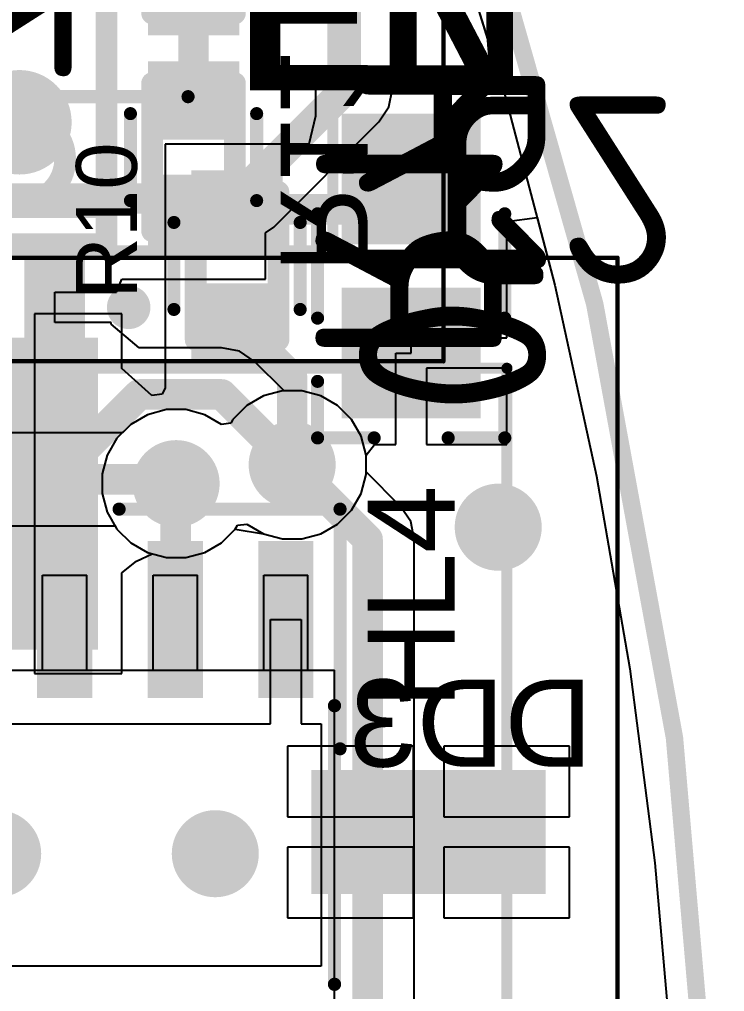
# Model space of a CAD drawing. Header units: inches. Extents: x 0 to 106, y 0 to 106.
# Drawn here: x 98 to 106.1, y 57.17 to 68.33 of the extents above; entities that cross this region are included whole.
import ezdxf

# ---------------------------------------------------------------- set-up
doc = ezdxf.new("R2010")
doc.units = ezdxf.units.IN
for name, color, linetype in [('Assembly Notes', 56, 'Continuous'), ('Board Shape', 56, 'Continuous'), ('Bottom Layer', 5, 'Continuous'), ('Bottom Overlay', 54, 'Continuous'), ('Bottom Paste', 16, 'Continuous'), ('Bottom Solder', 6, 'Continuous'), ('Layer 1', 16, 'Continuous'), ('Layer 2', 76, 'Continuous'), ('Mechanical 13', 56, 'Continuous'), ('Mechanical 15', 56, 'Continuous'), ('Top Layer', 1, 'Continuous'), ('Top Overlay', 2, 'Continuous'), ('Top Paste', 8, 'Continuous'), ('Top Solder', 216, 'Continuous'), ('Via Holes', 16, 'Continuous')]:
    doc.layers.add(name, color=color, linetype=linetype)
doc.styles.add('Arial', font='', dxfattribs={"height": 0.2})
doc.styles.add('Century Gothic_Bold', font='', dxfattribs={"height": 0.2})
doc.styles.add('GOST type B', font='', dxfattribs={"height": 0.2})
doc.styles.get('Arial').set_extended_font_data('Arial')
doc.styles.get('Century Gothic_Bold').set_extended_font_data('Century Gothic', bold=True)
doc.styles.get('GOST type B').set_extended_font_data('GOST type B')

# ---------------------------------------------------------------- blocks, each defined once
blk = doc.blocks.new('0603R_B_323')
at = {"layer": 'Bottom Layer'}
for points in [[(-0.25, 0.475), (-0.25, -0.475), (-1.05, -0.475), (-1.05, 0.475)], [(1.05, 0.475), (1.05, -0.475), (0.25, -0.475), (0.25, 0.475)]]:
    blk.add_hatch(color=5, dxfattribs=at).paths.add_polyline_path(points)
at = {"layer": 'Bottom Paste'}
for points in [[(-0.25, 0.475), (-0.25, -0.475), (-1.05, -0.475), (-1.05, 0.475)], [(1.05, 0.475), (1.05, -0.475), (0.25, -0.475), (0.25, 0.475)]]:
    blk.add_hatch(color=16, dxfattribs=at).paths.add_polyline_path(points)
at = {"layer": 'Bottom Solder'}
for points in [[(-0.2, 0.525), (-0.2, -0.525), (-1.1, -0.525), (-1.1, 0.525)], [(1.1, 0.525), (1.1, -0.525), (0.2, -0.525), (0.2, 0.525)]]:
    blk.add_hatch(color=6, dxfattribs=at).paths.add_polyline_path(points)
at = {"layer": 'Assembly Notes'}
for points in [[(0.85, 0.475, 0.25, 0.25, 0), (-0.85, 0.475, 0.25, 0.25, 0)], [(-0.85, -0.475, 0.25, 0.25, 0), (-0.85, 0.475, 0.25, 0.25, 0)], [(0.85, -0.475, 0.25, 0.25, 0), (0.85, 0.475, 0.25, 0.25, 0)], [(0.85, -0.475, 0.25, 0.25, 0), (-0.85, -0.475, 0.25, 0.25, 0)]]:
    blk.add_lwpolyline(points, format="xyseb", dxfattribs=at)
for points in [[(-0.913, 0.475, 0.125, 0.125, 1), (-0.788, 0.475, 0.125, 0.125, 1)], [(-0.913, 0.475, 0.125, 0.125, 1), (-0.788, 0.475, 0.125, 0.125, 1)], [(0.787, 0.475, 0.125, 0.125, 1), (0.912, 0.475, 0.125, 0.125, 1)], [(0.787, 0.475, 0.125, 0.125, 1), (0.912, 0.475, 0.125, 0.125, 1)], [(-0.913, -0.475, 0.125, 0.125, 1), (-0.788, -0.475, 0.125, 0.125, 1)], [(-0.913, -0.475, 0.125, 0.125, 1), (-0.788, -0.475, 0.125, 0.125, 1)], [(0.787, -0.475, 0.125, 0.125, 1), (0.912, -0.475, 0.125, 0.125, 1)], [(0.787, -0.475, 0.125, 0.125, 1), (0.912, -0.475, 0.125, 0.125, 1)]]:
    blk.add_lwpolyline(points, format="xyseb", close=True, dxfattribs=at)
at = {"layer": 'Bottom Overlay'}
for points in [[(0.5, 0.725, 0.15, 0.15, 0), (-0.5, 0.725, 0.15, 0.15, 0)], [(0.5, -0.725, 0.15, 0.15, 0), (-0.5, -0.725, 0.15, 0.15, 0)]]:
    blk.add_lwpolyline(points, format="xyseb", dxfattribs=at)
for points in [[(-0.537, 0.725, 0.075, 0.075, 1), (-0.462, 0.725, 0.075, 0.075, 1)], [(0.462, 0.725, 0.075, 0.075, 1), (0.537, 0.725, 0.075, 0.075, 1)], [(-0.537, -0.725, 0.075, 0.075, 1), (-0.462, -0.725, 0.075, 0.075, 1)], [(0.462, -0.725, 0.075, 0.075, 1), (0.537, -0.725, 0.075, 0.075, 1)]]:
    blk.add_lwpolyline(points, format="xyseb", close=True, dxfattribs=at)
at = {"layer": 'Assembly Notes', "style": 'GOST type B', "text_generation_flag": 2}
blk.add_text('R12', height=2.15, rotation=-180, dxfattribs=at).set_placement((-2.4, -1.4))
blk = doc.blocks.new('0603R_B_324')
at = {"layer": 'Bottom Layer'}
for points in [[(-0.25, 0.475), (-0.25, -0.475), (-1.05, -0.475), (-1.05, 0.475)], [(1.05, 0.475), (1.05, -0.475), (0.25, -0.475), (0.25, 0.475)]]:
    blk.add_hatch(color=5, dxfattribs=at).paths.add_polyline_path(points)
at = {"layer": 'Bottom Paste'}
for points in [[(-0.25, 0.475), (-0.25, -0.475), (-1.05, -0.475), (-1.05, 0.475)], [(1.05, 0.475), (1.05, -0.475), (0.25, -0.475), (0.25, 0.475)]]:
    blk.add_hatch(color=16, dxfattribs=at).paths.add_polyline_path(points)
at = {"layer": 'Bottom Solder'}
for points in [[(-0.2, 0.525), (-0.2, -0.525), (-1.1, -0.525), (-1.1, 0.525)], [(1.1, 0.525), (1.1, -0.525), (0.2, -0.525), (0.2, 0.525)]]:
    blk.add_hatch(color=6, dxfattribs=at).paths.add_polyline_path(points)
at = {"layer": 'Assembly Notes'}
for points in [[(-0.85, 0.475, 0.25, 0.25, 0), (-0.85, -0.475, 0.25, 0.25, 0)], [(-0.85, 0.475, 0.25, 0.25, 0), (0.85, 0.475, 0.25, 0.25, 0)], [(0.85, 0.475, 0.25, 0.25, 0), (0.85, -0.475, 0.25, 0.25, 0)], [(-0.85, -0.475, 0.25, 0.25, 0), (0.85, -0.475, 0.25, 0.25, 0)]]:
    blk.add_lwpolyline(points, format="xyseb", dxfattribs=at)
for points in [[(-0.913, 0.475, 0.125, 0.125, 1), (-0.788, 0.475, 0.125, 0.125, 1)], [(-0.913, 0.475, 0.125, 0.125, 1), (-0.788, 0.475, 0.125, 0.125, 1)], [(0.787, 0.475, 0.125, 0.125, 1), (0.912, 0.475, 0.125, 0.125, 1)], [(0.787, 0.475, 0.125, 0.125, 1), (0.912, 0.475, 0.125, 0.125, 1)], [(-0.913, -0.475, 0.125, 0.125, 1), (-0.788, -0.475, 0.125, 0.125, 1)], [(-0.913, -0.475, 0.125, 0.125, 1), (-0.788, -0.475, 0.125, 0.125, 1)], [(0.787, -0.475, 0.125, 0.125, 1), (0.912, -0.475, 0.125, 0.125, 1)], [(0.787, -0.475, 0.125, 0.125, 1), (0.912, -0.475, 0.125, 0.125, 1)]]:
    blk.add_lwpolyline(points, format="xyseb", close=True, dxfattribs=at)
at = {"layer": 'Bottom Overlay'}
for points in [[(-0.5, 0.725, 0.15, 0.15, 0), (0.5, 0.725, 0.15, 0.15, 0)], [(-0.5, -0.725, 0.15, 0.15, 0), (0.5, -0.725, 0.15, 0.15, 0)]]:
    blk.add_lwpolyline(points, format="xyseb", dxfattribs=at)
for points in [[(-0.537, 0.725, 0.075, 0.075, 1), (-0.462, 0.725, 0.075, 0.075, 1)], [(0.462, 0.725, 0.075, 0.075, 1), (0.537, 0.725, 0.075, 0.075, 1)], [(-0.537, -0.725, 0.075, 0.075, 1), (-0.462, -0.725, 0.075, 0.075, 1)], [(0.462, -0.725, 0.075, 0.075, 1), (0.537, -0.725, 0.075, 0.075, 1)]]:
    blk.add_lwpolyline(points, format="xyseb", close=True, dxfattribs=at)
at = {"layer": 'Assembly Notes', "style": 'GOST type B', "text_generation_flag": 2}
blk.add_text('R11', height=2.15, rotation=180, dxfattribs=at).set_placement((-2.4, -1.4))
blk = doc.blocks.new('0603R_325')
at = {"layer": 'Top Layer'}
for points in [[(-1.05, -0.475), (-1.05, 0.475), (-0.25, 0.475), (-0.25, -0.475)], [(0.25, -0.475), (0.25, 0.475), (1.05, 0.475), (1.05, -0.475)]]:
    blk.add_hatch(color=1, dxfattribs=at).paths.add_polyline_path(points)
at = {"layer": 'Top Paste'}
for points in [[(-1.05, -0.475), (-1.05, 0.475), (-0.25, 0.475), (-0.25, -0.475)], [(0.25, -0.475), (0.25, 0.475), (1.05, 0.475), (1.05, -0.475)]]:
    blk.add_hatch(color=8, dxfattribs=at).paths.add_polyline_path(points)
at = {"layer": 'Top Solder'}
for points in [[(-1.1, -0.525), (-1.1, 0.525), (-0.2, 0.525), (-0.2, -0.525)], [(0.2, -0.525), (0.2, 0.525), (1.1, 0.525), (1.1, -0.525)]]:
    blk.add_hatch(color=216, dxfattribs=at).paths.add_polyline_path(points)
at = {"layer": 'Assembly Notes'}
for points in [[(0.85, 0.475, 0.25, 0.25, 0), (-0.85, 0.475, 0.25, 0.25, 0)], [(-0.85, -0.475, 0.25, 0.25, 0), (-0.85, 0.475, 0.25, 0.25, 0)], [(0.85, -0.475, 0.25, 0.25, 0), (0.85, 0.475, 0.25, 0.25, 0)], [(0.85, -0.475, 0.25, 0.25, 0), (-0.85, -0.475, 0.25, 0.25, 0)]]:
    blk.add_lwpolyline(points, format="xyseb", dxfattribs=at)
for points in [[(-0.913, 0.475, 0.125, 0.125, 1), (-0.788, 0.475, 0.125, 0.125, 1)], [(-0.913, 0.475, 0.125, 0.125, 1), (-0.788, 0.475, 0.125, 0.125, 1)], [(0.787, 0.475, 0.125, 0.125, 1), (0.912, 0.475, 0.125, 0.125, 1)], [(0.787, 0.475, 0.125, 0.125, 1), (0.912, 0.475, 0.125, 0.125, 1)], [(-0.913, -0.475, 0.125, 0.125, 1), (-0.788, -0.475, 0.125, 0.125, 1)], [(-0.913, -0.475, 0.125, 0.125, 1), (-0.788, -0.475, 0.125, 0.125, 1)], [(0.787, -0.475, 0.125, 0.125, 1), (0.912, -0.475, 0.125, 0.125, 1)], [(0.787, -0.475, 0.125, 0.125, 1), (0.912, -0.475, 0.125, 0.125, 1)]]:
    blk.add_lwpolyline(points, format="xyseb", close=True, dxfattribs=at)
at = {"layer": 'Top Overlay'}
for points in [[(0.5, 0.725, 0.15, 0.15, 0), (-0.5, 0.725, 0.15, 0.15, 0)], [(0.5, -0.725, 0.15, 0.15, 0), (-0.5, -0.725, 0.15, 0.15, 0)]]:
    blk.add_lwpolyline(points, format="xyseb", dxfattribs=at)
for points in [[(-0.537, 0.725, 0.075, 0.075, 1), (-0.462, 0.725, 0.075, 0.075, 1)], [(0.462, 0.725, 0.075, 0.075, 1), (0.537, 0.725, 0.075, 0.075, 1)], [(-0.537, -0.725, 0.075, 0.075, 1), (-0.462, -0.725, 0.075, 0.075, 1)], [(0.462, -0.725, 0.075, 0.075, 1), (0.537, -0.725, 0.075, 0.075, 1)]]:
    blk.add_lwpolyline(points, format="xyseb", close=True, dxfattribs=at)
at = {"layer": 'Assembly Notes', "style": 'GOST type B'}
blk.add_text('R10', height=2.15, dxfattribs=at).set_placement((-2.4, 1.4))
blk = doc.blocks.new('0805D_333')
at = {"layer": 'Top Layer'}
for points in [[(-1.7, -0.75), (-1.7, 0.75), (-0.3, 0.75), (-0.3, -0.75)], [(0.3, -0.75), (0.3, 0.75), (1.7, 0.75), (1.7, -0.75)]]:
    blk.add_hatch(color=1, dxfattribs=at).paths.add_polyline_path(points)
at = {"layer": 'Top Paste'}
for points in [[(-1.7, -0.75), (-1.7, 0.75), (-0.3, 0.75), (-0.3, -0.75)], [(0.3, -0.75), (0.3, 0.75), (1.7, 0.75), (1.7, -0.75)]]:
    blk.add_hatch(color=8, dxfattribs=at).paths.add_polyline_path(points)
at = {"layer": 'Top Solder'}
for points in [[(-1.75, -0.8), (-1.75, 0.8), (-0.25, 0.8), (-0.25, -0.8)], [(0.25, -0.8), (0.25, 0.8), (1.75, 0.8), (1.75, -0.8)]]:
    blk.add_hatch(color=216, dxfattribs=at).paths.add_polyline_path(points)
at = {"layer": 'Top Overlay'}
for points in [[(0.6, 1.075, 0.15, 0.15, 0), (-0.6, 1.075, 0.15, 0.15, 0)], [(1.975, 1.075, 0.15, 0.15, 0), (1.325, 1.075, 0.15, 0.15, 0)], [(1.975, 0.425, 0.15, 0.15, 0), (1.975, 1.075, 0.15, 0.15, 0)], [(1.975, -1.075, 0.15, 0.15, 0), (1.975, -0.425, 0.15, 0.15, 0)], [(0.6, -1.075, 0.15, 0.15, 0), (-0.6, -1.075, 0.15, 0.15, 0)], [(1.975, -1.075, 0.15, 0.15, 0), (1.325, -1.075, 0.15, 0.15, 0)]]:
    blk.add_lwpolyline(points, format="xyseb", dxfattribs=at)
for points in [[(-0.637, 1.075, 0.075, 0.075, 1), (-0.562, 1.075, 0.075, 0.075, 1)], [(0.562, 1.075, 0.075, 0.075, 1), (0.637, 1.075, 0.075, 0.075, 1)], [(1.288, 1.075, 0.075, 0.075, 1), (1.363, 1.075, 0.075, 0.075, 1)], [(1.937, 1.075, 0.075, 0.075, 1), (2.013, 1.075, 0.075, 0.075, 1)], [(1.937, 1.075, 0.075, 0.075, 1), (2.013, 1.075, 0.075, 0.075, 1)], [(1.937, 0.425, 0.075, 0.075, 1), (2.013, 0.425, 0.075, 0.075, 1)], [(1.937, -0.425, 0.075, 0.075, 1), (2.013, -0.425, 0.075, 0.075, 1)], [(-0.637, -1.075, 0.075, 0.075, 1), (-0.562, -1.075, 0.075, 0.075, 1)], [(0.562, -1.075, 0.075, 0.075, 1), (0.637, -1.075, 0.075, 0.075, 1)], [(1.288, -1.075, 0.075, 0.075, 1), (1.363, -1.075, 0.075, 0.075, 1)], [(1.937, -1.075, 0.075, 0.075, 1), (2.013, -1.075, 0.075, 0.075, 1)], [(1.937, -1.075, 0.075, 0.075, 1), (2.013, -1.075, 0.075, 0.075, 1)]]:
    blk.add_lwpolyline(points, format="xyseb", close=True, dxfattribs=at)
blk = doc.blocks.new('SOIC_14_B_337')
at = {"layer": 'Bottom Layer'}
for points in [[(-3.442, 4.077), (-1.74, 4.077), (-1.74, 3.543), (-3.442, 3.543)], [(-3.442, 2.807), (-1.74, 2.807), (-1.74, 2.273), (-3.442, 2.273)], [(-3.442, 1.537), (-1.74, 1.537), (-1.74, 1.003), (-3.442, 1.003)]]:
    blk.add_hatch(color=5, dxfattribs=at).paths.add_polyline_path(points)
at = {"layer": 'Bottom Paste'}
for points in [[(-3.442, 4.077), (-1.74, 4.077), (-1.74, 3.543), (-3.442, 3.543)], [(-3.442, 2.807), (-1.74, 2.807), (-1.74, 2.273), (-3.442, 2.273)], [(-3.442, 1.537), (-1.74, 1.537), (-1.74, 1.003), (-3.442, 1.003)]]:
    blk.add_hatch(color=16, dxfattribs=at).paths.add_polyline_path(points)
at = {"layer": 'Bottom Solder'}
for points in [[(-3.492, 4.127), (-1.69, 4.127), (-1.69, 3.493), (-3.492, 3.493)], [(-3.492, 2.857), (-1.69, 2.857), (-1.69, 2.223), (-3.492, 2.223)], [(-3.492, 1.587), (-1.69, 1.587), (-1.69, 0.953), (-3.492, 0.953)]]:
    blk.add_hatch(color=6, dxfattribs=at).paths.add_polyline_path(points)
at = {"layer": 'Bottom Overlay'}
blk.add_lwpolyline([(1.6, 4.369, 0.152, 0.152, 0), (-1.6, 4.369, 0.152, 0.152, 0)], format="xyseb", dxfattribs=at)
for points in [[(-1.638, 4.369, 0.0762, 0.0762, 1), (-1.562, 4.369, 0.0762, 0.0762, 1)], [(1.562, 4.369, 0.0762, 0.0762, 1), (1.638, 4.369, 0.0762, 0.0762, 1)]]:
    blk.add_lwpolyline(points, format="xyseb", close=True, dxfattribs=at)
at = {"layer": 'Mechanical 13'}
for points in [[(2.007, 4.369), (-2.007, 4.369)], [(-2.007, -4.369), (-2.007, 4.369)], [(-3.099, 3.556), (-3.099, 4.064)], [(-2.007, 4.064), (-3.099, 4.064)], [(-2.007, 3.556), (-2.007, 4.064)], [(-2.007, 3.556), (-3.099, 3.556)], [(-3.099, 2.286), (-3.099, 2.794)], [(-2.007, 2.794), (-3.099, 2.794)], [(-2.007, 2.286), (-2.007, 2.794)], [(-2.007, 2.286), (-3.099, 2.286)], [(-3.099, 1.016), (-3.099, 1.524)], [(-2.007, 1.524), (-3.099, 1.524)], [(-2.007, 1.016), (-2.007, 1.524)], [(-2.007, 1.016), (-3.099, 1.016)]]:
    blk.add_lwpolyline(points, dxfattribs=at)
for points in [[(-2.007, 4.369, 1), (-2.007, 4.369, 1)], [(-2.007, 4.369, 1), (-2.007, 4.369, 1)], [(-3.099, 4.064, 1), (-3.099, 4.064, 1)], [(-3.099, 4.064, 1), (-3.099, 4.064, 1)], [(-2.007, 4.064, 1), (-2.007, 4.064, 1)], [(-2.007, 4.064, 1), (-2.007, 4.064, 1)], [(-3.099, 3.556, 1), (-3.099, 3.556, 1)], [(-3.099, 3.556, 1), (-3.099, 3.556, 1)], [(-2.007, 3.556, 1), (-2.007, 3.556, 1)], [(-2.007, 3.556, 1), (-2.007, 3.556, 1)], [(-3.099, 2.794, 1), (-3.099, 2.794, 1)], [(-3.099, 2.794, 1), (-3.099, 2.794, 1)], [(-2.007, 2.794, 1), (-2.007, 2.794, 1)], [(-2.007, 2.794, 1), (-2.007, 2.794, 1)], [(-3.099, 2.286, 1), (-3.099, 2.286, 1)], [(-3.099, 2.286, 1), (-3.099, 2.286, 1)], [(-2.007, 2.286, 1), (-2.007, 2.286, 1)], [(-2.007, 2.286, 1), (-2.007, 2.286, 1)], [(-3.099, 1.524, 1), (-3.099, 1.524, 1)], [(-3.099, 1.524, 1), (-3.099, 1.524, 1)], [(-2.007, 1.524, 1), (-2.007, 1.524, 1)], [(-2.007, 1.524, 1), (-2.007, 1.524, 1)], [(-3.099, 1.016, 1), (-3.099, 1.016, 1)], [(-3.099, 1.016, 1), (-3.099, 1.016, 1)], [(-2.007, 1.016, 1), (-2.007, 1.016, 1)], [(-2.007, 1.016, 1), (-2.007, 1.016, 1)]]:
    blk.add_lwpolyline(points, format="xyb", close=True, dxfattribs=at)
blk = doc.blocks.new('SOIC_8_B_338')
at = {"layer": 'Bottom Layer'}
h = blk.add_hatch(color=5, dxfattribs=at)
edge = h.paths.add_edge_path()
edge.add_arc((-3.15, 1.905), 0.3, 90, 270)
edge.add_line((-3.15, 1.605), (-2.3, 1.605))
edge.add_arc((-2.3, 1.905), 0.3, 270, 450)
edge.add_line((-2.3, 2.205), (-3.15, 2.205))
h = blk.add_hatch(color=5, dxfattribs=at)
edge = h.paths.add_edge_path()
edge.add_arc((2.3, 1.905), 0.3, 90, 270)
edge.add_line((2.3, 1.605), (3.15, 1.605))
edge.add_arc((3.15, 1.905), 0.3, 270, 450)
edge.add_line((3.15, 2.205), (2.3, 2.205))
h = blk.add_hatch(color=5, dxfattribs=at)
edge = h.paths.add_edge_path()
edge.add_arc((-3.15, 0.635), 0.3, 90, 270)
edge.add_line((-3.15, 0.335), (-2.3, 0.335))
edge.add_arc((-2.3, 0.635), 0.3, 270, 450)
edge.add_line((-2.3, 0.935), (-3.15, 0.935))
h = blk.add_hatch(color=5, dxfattribs=at)
edge = h.paths.add_edge_path()
edge.add_arc((2.3, 0.635), 0.3, 90, 270)
edge.add_line((2.3, 0.335), (3.15, 0.335))
edge.add_arc((3.15, 0.635), 0.3, 270, 450)
edge.add_line((3.15, 0.935), (2.3, 0.935))
h = blk.add_hatch(color=5, dxfattribs=at)
edge = h.paths.add_edge_path()
edge.add_arc((-3.15, -0.635), 0.3, 90, 270)
edge.add_line((-3.15, -0.935), (-2.3, -0.935))
edge.add_arc((-2.3, -0.635), 0.3, 270, 450)
edge.add_line((-2.3, -0.335), (-3.15, -0.335))
h = blk.add_hatch(color=5, dxfattribs=at)
edge = h.paths.add_edge_path()
edge.add_arc((2.3, -0.635), 0.3, 90, 270)
edge.add_line((2.3, -0.935), (3.15, -0.935))
edge.add_arc((3.15, -0.635), 0.3, 270, 450)
edge.add_line((3.15, -0.335), (2.3, -0.335))
blk.add_hatch(color=5, dxfattribs=at).paths.add_polyline_path([(-2, -1.605), (-2, -2.205), (-3.45, -2.205), (-3.45, -1.605)])
h = blk.add_hatch(color=5, dxfattribs=at)
edge = h.paths.add_edge_path()
edge.add_arc((2.3, -1.905), 0.3, 90, 270)
edge.add_line((2.3, -2.205), (3.15, -2.205))
edge.add_arc((3.15, -1.905), 0.3, 270, 450)
edge.add_line((3.15, -1.605), (2.3, -1.605))
at = {"layer": 'Bottom Paste'}
h = blk.add_hatch(color=16, dxfattribs=at)
edge = h.paths.add_edge_path()
edge.add_arc((-3.15, 1.905), 0.3, 90, 270)
edge.add_line((-3.15, 1.605), (-2.3, 1.605))
edge.add_arc((-2.3, 1.905), 0.3, 270, 450)
edge.add_line((-2.3, 2.205), (-3.15, 2.205))
h = blk.add_hatch(color=16, dxfattribs=at)
edge = h.paths.add_edge_path()
edge.add_arc((2.3, 1.905), 0.3, 90, 270)
edge.add_line((2.3, 1.605), (3.15, 1.605))
edge.add_arc((3.15, 1.905), 0.3, 270, 450)
edge.add_line((3.15, 2.205), (2.3, 2.205))
h = blk.add_hatch(color=16, dxfattribs=at)
edge = h.paths.add_edge_path()
edge.add_arc((-3.15, 0.635), 0.3, 90, 270)
edge.add_line((-3.15, 0.335), (-2.3, 0.335))
edge.add_arc((-2.3, 0.635), 0.3, 270, 450)
edge.add_line((-2.3, 0.935), (-3.15, 0.935))
h = blk.add_hatch(color=16, dxfattribs=at)
edge = h.paths.add_edge_path()
edge.add_arc((2.3, 0.635), 0.3, 90, 270)
edge.add_line((2.3, 0.335), (3.15, 0.335))
edge.add_arc((3.15, 0.635), 0.3, 270, 450)
edge.add_line((3.15, 0.935), (2.3, 0.935))
h = blk.add_hatch(color=16, dxfattribs=at)
edge = h.paths.add_edge_path()
edge.add_arc((-3.15, -0.635), 0.3, 90, 270)
edge.add_line((-3.15, -0.935), (-2.3, -0.935))
edge.add_arc((-2.3, -0.635), 0.3, 270, 450)
edge.add_line((-2.3, -0.335), (-3.15, -0.335))
h = blk.add_hatch(color=16, dxfattribs=at)
edge = h.paths.add_edge_path()
edge.add_arc((2.3, -0.635), 0.3, 90, 270)
edge.add_line((2.3, -0.935), (3.15, -0.935))
edge.add_arc((3.15, -0.635), 0.3, 270, 450)
edge.add_line((3.15, -0.335), (2.3, -0.335))
blk.add_hatch(color=16, dxfattribs=at).paths.add_polyline_path([(-2, -1.605), (-2, -2.205), (-3.45, -2.205), (-3.45, -1.605)])
h = blk.add_hatch(color=16, dxfattribs=at)
edge = h.paths.add_edge_path()
edge.add_arc((2.3, -1.905), 0.3, 90, 270)
edge.add_line((2.3, -2.205), (3.15, -2.205))
edge.add_arc((3.15, -1.905), 0.3, 270, 450)
edge.add_line((3.15, -1.605), (2.3, -1.605))
at = {"layer": 'Bottom Solder'}
h = blk.add_hatch(color=6, dxfattribs=at)
edge = h.paths.add_edge_path()
edge.add_arc((-3.15, 1.905), 0.35, 90, 270)
edge.add_line((-3.15, 1.555), (-2.3, 1.555))
edge.add_arc((-2.3, 1.905), 0.35, 270, 450)
edge.add_line((-2.3, 2.255), (-3.15, 2.255))
h = blk.add_hatch(color=6, dxfattribs=at)
edge = h.paths.add_edge_path()
edge.add_arc((2.3, 1.905), 0.35, 90, 270)
edge.add_line((2.3, 1.555), (3.15, 1.555))
edge.add_arc((3.15, 1.905), 0.35, 270, 450)
edge.add_line((3.15, 2.255), (2.3, 2.255))
h = blk.add_hatch(color=6, dxfattribs=at)
edge = h.paths.add_edge_path()
edge.add_arc((-3.15, 0.635), 0.35, 90, 270)
edge.add_line((-3.15, 0.285), (-2.3, 0.285))
edge.add_arc((-2.3, 0.635), 0.35, 270, 450)
edge.add_line((-2.3, 0.985), (-3.15, 0.985))
h = blk.add_hatch(color=6, dxfattribs=at)
edge = h.paths.add_edge_path()
edge.add_arc((2.3, 0.635), 0.35, 90, 270)
edge.add_line((2.3, 0.285), (3.15, 0.285))
edge.add_arc((3.15, 0.635), 0.35, 270, 450)
edge.add_line((3.15, 0.985), (2.3, 0.985))
h = blk.add_hatch(color=6, dxfattribs=at)
edge = h.paths.add_edge_path()
edge.add_arc((-3.15, -0.635), 0.35, 90, 270)
edge.add_line((-3.15, -0.985), (-2.3, -0.985))
edge.add_arc((-2.3, -0.635), 0.35, 270, 450)
edge.add_line((-2.3, -0.285), (-3.15, -0.285))
h = blk.add_hatch(color=6, dxfattribs=at)
edge = h.paths.add_edge_path()
edge.add_arc((2.3, -0.635), 0.35, 90, 270)
edge.add_line((2.3, -0.985), (3.15, -0.985))
edge.add_arc((3.15, -0.635), 0.35, 270, 450)
edge.add_line((3.15, -0.285), (2.3, -0.285))
blk.add_hatch(color=6, dxfattribs=at).paths.add_polyline_path([(-1.95, -1.555), (-1.95, -2.255), (-3.5, -2.255), (-3.5, -1.555)])
h = blk.add_hatch(color=6, dxfattribs=at)
edge = h.paths.add_edge_path()
edge.add_arc((2.3, -1.905), 0.35, 90, 270)
edge.add_line((2.3, -2.255), (3.15, -2.255))
edge.add_arc((3.15, -1.905), 0.35, 270, 450)
edge.add_line((3.15, -1.555), (2.3, -1.555))
at = {"layer": 'Bottom Overlay'}
for points in [[(-1.6, 2.5, 0.2, 0.2, 0), (1.6, 2.5, 0.2, 0.2, 0)], [(-1.6, 2.5, 0.2, 0.2, 0), (-1.6, -2.5, 0.2, 0.2, 0)], [(1.6, 2.5, 0.2, 0.2, 0), (1.6, -2.5, 0.2, 0.2, 0)], [(-1.6, -2.5, 0.2, 0.2, 0), (1.6, -2.5, 0.2, 0.2, 0)]]:
    blk.add_lwpolyline(points, format="xyseb", dxfattribs=at)
for points in [[(-1.65, 2.5, 0.1, 0.1, 1), (-1.55, 2.5, 0.1, 0.1, 1)], [(-1.65, 2.5, 0.1, 0.1, 1), (-1.55, 2.5, 0.1, 0.1, 1)], [(1.55, 2.5, 0.1, 0.1, 1), (1.65, 2.5, 0.1, 0.1, 1)], [(1.55, 2.5, 0.1, 0.1, 1), (1.65, 2.5, 0.1, 0.1, 1)], [(-0.3, -1.5, 0.6, 0.6, 1), (-0.9, -1.5, 0.6, 0.6, 1)], [(-1.05, -1.5, 0.3, 0.3, 1), (-0.75, -1.5, 0.3, 0.3, 1)], [(-0.45, -1.5, 0.3, 0.3, 1), (-0.15, -1.5, 0.3, 0.3, 1)], [(-1.65, -2.5, 0.1, 0.1, 1), (-1.55, -2.5, 0.1, 0.1, 1)], [(-1.65, -2.5, 0.1, 0.1, 1), (-1.55, -2.5, 0.1, 0.1, 1)], [(1.55, -2.5, 0.1, 0.1, 1), (1.65, -2.5, 0.1, 0.1, 1)], [(1.55, -2.5, 0.1, 0.1, 1), (1.65, -2.5, 0.1, 0.1, 1)], [(-2.6, -2.755, 0.25, 0.25, 1), (-2.85, -2.755, 0.25, 0.25, 1)], [(-2.913, -2.755, 0.125, 0.125, 1), (-2.788, -2.755, 0.125, 0.125, 1)], [(-2.662, -2.755, 0.125, 0.125, 1), (-2.538, -2.755, 0.125, 0.125, 1)]]:
    blk.add_lwpolyline(points, format="xyseb", close=True, dxfattribs=at)
at = {"layer": 'Mechanical 13'}
for points in [[(-2, 2.5, 0.25, 0.25, 0), (-2, -2.5, 0.25, 0.25, 0)], [(-2, 2.5, 0.25, 0.25, 0), (2, 2.5, 0.25, 0.25, 0)], [(2, 2.5, 0.25, 0.25, 0), (2, -2.5, 0.25, 0.25, 0)], [(-2, -2.5, 0.25, 0.25, 0), (2, -2.5, 0.25, 0.25, 0)]]:
    blk.add_lwpolyline(points, format="xyseb", dxfattribs=at)
for points in [[(-2.063, 2.5, 0.125, 0.125, 1), (-1.938, 2.5, 0.125, 0.125, 1)], [(-2.063, 2.5, 0.125, 0.125, 1), (-1.938, 2.5, 0.125, 0.125, 1)], [(1.937, 2.5, 0.125, 0.125, 1), (2.062, 2.5, 0.125, 0.125, 1)], [(1.937, 2.5, 0.125, 0.125, 1), (2.062, 2.5, 0.125, 0.125, 1)], [(-0.525, -1.525, 0.25, 0.25, 1), (-1.525, -1.525, 0.25, 0.25, 1)], [(-1.587, -1.525, 0.125, 0.125, 1), (-1.463, -1.525, 0.125, 0.125, 1)], [(-0.588, -1.525, 0.125, 0.125, 1), (-0.463, -1.525, 0.125, 0.125, 1)], [(-2.063, -2.5, 0.125, 0.125, 1), (-1.938, -2.5, 0.125, 0.125, 1)], [(-2.063, -2.5, 0.125, 0.125, 1), (-1.938, -2.5, 0.125, 0.125, 1)], [(1.937, -2.5, 0.125, 0.125, 1), (2.062, -2.5, 0.125, 0.125, 1)], [(1.937, -2.5, 0.125, 0.125, 1), (2.062, -2.5, 0.125, 0.125, 1)]]:
    blk.add_lwpolyline(points, format="xyseb", close=True, dxfattribs=at)
blk = doc.blocks.new('TC_A_B_346')
at = {"layer": 'Board Shape', "style": 'GOST type B', "text_generation_flag": 2}
blk.add_text('C2', height=2.15, rotation=180, dxfattribs=at).set_placement((3.7, -5.303))
blk = doc.blocks.new('MOLEX_430450418_352')
at = {"layer": 'Top Layer'}
for points in [[(-2.135, 5.97), (-0.865, 5.97), (-0.865, 3.43), (-2.135, 3.43)], [(-7.1, 0.825), (-3.67, 0.825), (-3.67, -0.825), (-7.1, -0.825)]]:
    blk.add_hatch(color=1, dxfattribs=at).paths.add_polyline_path(points)
at = {"layer": 'Top Paste'}
for points in [[(-2.135, 5.97), (-0.865, 5.97), (-0.865, 3.43), (-2.135, 3.43)], [(-7.1, 0.825), (-3.67, 0.825), (-3.67, -0.825), (-7.1, -0.825)]]:
    blk.add_hatch(color=8, dxfattribs=at).paths.add_polyline_path(points)
at = {"layer": 'Top Solder'}
for points in [[(-2.211, 6.046), (-0.789, 6.046), (-0.789, 3.354), (-2.211, 3.354)], [(-7.176, 0.901), (-3.594, 0.901), (-3.594, -0.901), (-7.176, -0.901)]]:
    blk.add_hatch(color=216, dxfattribs=at).paths.add_polyline_path(points)
at = {"layer": 'Mechanical 13'}
for points in [[(-6.825, -5.6, 0.127, 0.127, 0), (-6.825, 5.6, 0.127, 0.127, 0)], [(6.825, 5.6, 0.127, 0.127, 0), (-6.825, 5.6, 0.127, 0.127, 0)]]:
    blk.add_lwpolyline(points, format="xyseb", dxfattribs=at)
blk.add_lwpolyline([(-6.857, 5.6, 0.0635, 0.0635, 1), (-6.793, 5.6, 0.0635, 0.0635, 1)], format="xyseb", close=True, dxfattribs=at)
blk.add_lwpolyline([(-6.857, 5.6, 0.0635, 0.0635, 1), (-6.793, 5.6, 0.0635, 0.0635, 1)], format="xyseb", close=True, dxfattribs=at)
at = {"layer": 'Mechanical 15'}
for points in [[(8.095, 6.87, 0.05, 0.05, 0), (-8.095, 6.87, 0.05, 0.05, 0)], [(-8.095, -6.87, 0.05, 0.05, 0), (-8.095, 6.87, 0.05, 0.05, 0)]]:
    blk.add_lwpolyline(points, format="xyseb", dxfattribs=at)
blk.add_lwpolyline([(-8.107, 6.87, 0.025, 0.025, 1), (-8.082, 6.87, 0.025, 0.025, 1)], format="xyseb", close=True, dxfattribs=at)
blk.add_lwpolyline([(-8.107, 6.87, 0.025, 0.025, 1), (-8.082, 6.87, 0.025, 0.025, 1)], format="xyseb", close=True, dxfattribs=at)
at = {"layer": 'Top Overlay'}
for points in [[(-5.207, 1.145, 0.15, 0.15, 0), (-5.207, 3.683, 0.15, 0.15, 0)], [(-2.455, 3.683, 0.15, 0.15, 0), (-5.207, 3.683, 0.15, 0.15, 0)]]:
    blk.add_lwpolyline(points, format="xyseb", dxfattribs=at)
for points in [[(-5.245, 3.683, 0.075, 0.075, 1), (-5.169, 3.683, 0.075, 0.075, 1)], [(-5.245, 3.683, 0.075, 0.075, 1), (-5.169, 3.683, 0.075, 0.075, 1)], [(-2.492, 3.683, 0.075, 0.075, 1), (-2.417, 3.683, 0.075, 0.075, 1)], [(-5.245, 1.145, 0.075, 0.075, 1), (-5.169, 1.145, 0.075, 0.075, 1)]]:
    blk.add_lwpolyline(points, format="xyseb", close=True, dxfattribs=at)
blk = doc.blocks.new('M_____430450218_353')
at = {"layer": 'Mechanical 13'}
for points in [[(-5.325, 5.6, 0.127, 0.127, 0), (-5.325, -5.6, 0.127, 0.127, 0)], [(-5.325, -5.6, 0.127, 0.127, 0), (5.325, -5.6, 0.127, 0.127, 0)]]:
    blk.add_lwpolyline(points, format="xyseb", dxfattribs=at)
blk.add_lwpolyline([(-5.357, -5.6, 0.0635, 0.0635, 1), (-5.293, -5.6, 0.0635, 0.0635, 1)], format="xyseb", close=True, dxfattribs=at)
blk.add_lwpolyline([(-5.357, -5.6, 0.0635, 0.0635, 1), (-5.293, -5.6, 0.0635, 0.0635, 1)], format="xyseb", close=True, dxfattribs=at)
at = {"layer": 'Mechanical 15'}
for points in [[(-6.595, 6.87, 0.05, 0.05, 0), (-6.595, -6.87, 0.05, 0.05, 0)], [(-6.595, -6.87, 0.05, 0.05, 0), (6.595, -6.87, 0.05, 0.05, 0)]]:
    blk.add_lwpolyline(points, format="xyseb", dxfattribs=at)
blk.add_lwpolyline([(-6.608, -6.87, 0.025, 0.025, 1), (-6.583, -6.87, 0.025, 0.025, 1)], format="xyseb", close=True, dxfattribs=at)
blk.add_lwpolyline([(-6.608, -6.87, 0.025, 0.025, 1), (-6.583, -6.87, 0.025, 0.025, 1)], format="xyseb", close=True, dxfattribs=at)
at = {"layer": 'Top Overlay'}
for points in [[(-3.556, -1.145, 0.15, 0.15, 0), (-3.556, -3.937, 0.15, 0.15, 0)], [(-3.556, -3.937, 0.15, 0.15, 0), (-0.955, -3.937, 0.15, 0.15, 0)]]:
    blk.add_lwpolyline(points, format="xyseb", dxfattribs=at)
blk.add_lwpolyline([(-3.594, -3.937, 0.075, 0.075, 1), (-3.518, -3.937, 0.075, 0.075, 1)], format="xyseb", close=True, dxfattribs=at)
blk.add_lwpolyline([(-3.594, -3.937, 0.075, 0.075, 1), (-3.518, -3.937, 0.075, 0.075, 1)], format="xyseb", close=True, dxfattribs=at)

msp = doc.modelspace()

# ---------------------------------------------------------------- hatches: boundary and pattern name
at = {"layer": 'Bottom Layer'}
h = msp.add_hatch(color=5, dxfattribs=at)
edge = h.paths.add_edge_path()
edge.add_arc((101.133, 63.216), 0.5, 0, 360)
h = msp.add_hatch(color=5, dxfattribs=at)
edge = h.paths.add_edge_path()
edge.add_arc((99.8, 63), 0.5, 0, 360)
h = msp.add_hatch(color=5, dxfattribs=at)
edge = h.paths.add_edge_path()
edge.add_arc((103.5, 62.5), 0.5, 0, 360)
h = msp.add_hatch(color=5, dxfattribs=at)
edge = h.paths.add_edge_path()
edge.add_arc((97.75, 58.75), 0.5, 0, 360)
h = msp.add_hatch(color=5, dxfattribs=at)
edge = h.paths.add_edge_path()
edge.add_arc((100.25, 58.75), 0.5, 0, 360)
at = {"layer": 'Layer 1'}
h = msp.add_hatch(color=16, dxfattribs=at)
edge = h.paths.add_edge_path()
edge.add_arc((101.133, 63.216), 0.5, 0, 360)
h = msp.add_hatch(color=16, dxfattribs=at)
edge = h.paths.add_edge_path()
edge.add_arc((99.8, 63), 0.5, 0, 360)
h = msp.add_hatch(color=16, dxfattribs=at)
edge = h.paths.add_edge_path()
edge.add_arc((103.5, 62.5), 0.5, 0, 360)
h = msp.add_hatch(color=16, dxfattribs=at)
edge = h.paths.add_edge_path()
edge.add_arc((97.75, 58.75), 0.5, 0, 360)
h = msp.add_hatch(color=16, dxfattribs=at)
edge = h.paths.add_edge_path()
edge.add_arc((100.25, 58.75), 0.5, 0, 360)
at = {"layer": 'Layer 2'}
h = msp.add_hatch(color=76, dxfattribs=at)
edge = h.paths.add_edge_path()
edge.add_arc((101.133, 63.216), 0.5, 0, 360)
h = msp.add_hatch(color=76, dxfattribs=at)
edge = h.paths.add_edge_path()
edge.add_arc((99.8, 63), 0.5, 0, 360)
h = msp.add_hatch(color=76, dxfattribs=at)
edge = h.paths.add_edge_path()
edge.add_arc((103.5, 62.5), 0.5, 0, 360)
h = msp.add_hatch(color=76, dxfattribs=at)
edge = h.paths.add_edge_path()
edge.add_arc((97.75, 58.75), 0.5, 0, 360)
h = msp.add_hatch(color=76, dxfattribs=at)
edge = h.paths.add_edge_path()
edge.add_arc((100.25, 58.75), 0.5, 0, 360)
at = {"layer": 'Top Layer'}
h = msp.add_hatch(color=1, dxfattribs=at)
edge = h.paths.add_edge_path()
edge.add_arc((101.133, 63.216), 0.5, 0, 360)
h = msp.add_hatch(color=1, dxfattribs=at)
edge = h.paths.add_edge_path()
edge.add_arc((99.8, 63), 0.5, 0, 360)
h = msp.add_hatch(color=1, dxfattribs=at)
edge = h.paths.add_edge_path()
edge.add_arc((103.5, 62.5), 0.5, 0, 360)
h = msp.add_hatch(color=1, dxfattribs=at)
edge = h.paths.add_edge_path()
edge.add_arc((97.75, 58.75), 0.5, 0, 360)
h = msp.add_hatch(color=1, dxfattribs=at)
edge = h.paths.add_edge_path()
edge.add_arc((100.25, 58.75), 0.5, 0, 360)
at = {"layer": 'Via Holes'}
h = msp.add_hatch(color=7, dxfattribs=at)
edge = h.paths.add_edge_path()
edge.add_arc((101.133, 63.216), 0.25, 0, 360)
h = msp.add_hatch(color=7, dxfattribs=at)
edge = h.paths.add_edge_path()
edge.add_arc((99.8, 63), 0.25, 0, 360)
h = msp.add_hatch(color=7, dxfattribs=at)
edge = h.paths.add_edge_path()
edge.add_arc((103.5, 62.5), 0.25, 0, 360)
h = msp.add_hatch(color=7, dxfattribs=at)
edge = h.paths.add_edge_path()
edge.add_arc((100.25, 58.75), 0.25, 0, 360)

# ---------------------------------------------------------------- linework, layer by layer
at = {"layer": 'Board Shape'}
msp.add_lwpolyline([(68.125, 103.796, 0.2, 0.2, -0.680616), (76.614, 5.551, 0.2, 0.2, 0)], format="xyseb", dxfattribs=at)
at = {"layer": 'Bottom Layer'}
for p, q in [((102.95, 69.491), (103.58, 67.45)), ((102.285, 67.533), (102.285, 68.833)), ((102.245, 67.328), (102.285, 67.533)), ((103.58, 67.45), (104.151, 65.279)), ((102.129, 67.154), (102.245, 67.328)), ((100.921, 65.947), (102.129, 67.154)), ((100.825, 65.882), (100.921, 65.947)), ((100.825, 65.35), (100.825, 65.882)), ((99.115, 65.2), (99.175, 65.35)), ((99.175, 65.35), (100.825, 65.35)), ((98.405, 64.85), (98.405, 65.2)), ((98.405, 65.2), (99.115, 65.2)), ((104.151, 65.279), (104.628, 63.085)), ((99.055, 64.85), (98.405, 64.85)), ((99.055, 64.831), (99.055, 64.85)), ((99.375, 64.56), (99.055, 64.831)), ((100.323, 64.56), (99.375, 64.56)), ((100.528, 64.52), (100.323, 64.56)), ((100.702, 64.403), (100.528, 64.52)), ((101.04, 64.066), (100.702, 64.403)), ((101.245, 64.066), (101.04, 64.066)), ((101.461, 64.008), (101.245, 64.066)), ((101.655, 63.896), (101.461, 64.008)), ((101.813, 63.738), (101.655, 63.896)), ((101.925, 63.544), (101.813, 63.738)), ((101.983, 63.328), (101.925, 63.544)), ((101.983, 63.135), (101.983, 63.328)), ((102.379, 62.739), (101.983, 63.135)), ((104.628, 63.085), (105.012, 60.872)), ((102.495, 62.566), (102.379, 62.739)), ((102.535, 62.361), (102.495, 62.566)), ((102.535, 39.9), (102.535, 62.361)), ((100.885, 60.24), (100.885, 61.441)), ((100.885, 61.441), (101.235, 61.441)), ((101.235, 61.441), (101.235, 60.24)), ((105.012, 60.872), (105.3, 58.646)), ((97.903, 60.24), (99.137, 60.24)), ((99.137, 60.24), (99.137, 60.24)), ((99.137, 60.24), (99.173, 60.24)), ((99.173, 60.24), (99.173, 60.24)), ((99.173, 60.24), (99.487, 60.24)), ((99.487, 60.24), (100.093, 60.24)), ((100.093, 60.24), (100.407, 60.24)), ((100.407, 60.24), (100.407, 60.24)), ((100.407, 60.24), (100.443, 60.24)), ((100.443, 60.24), (100.443, 60.24)), ((100.443, 60.24), (100.885, 60.24)), ((101.235, 60.24), (101.465, 60.24)), ((101.465, 60.24), (101.465, 57.46)), ((105.3, 58.646), (105.494, 56.409)), ((98.823, 57.46), (97.903, 57.46)), ((99.173, 57.46), (98.823, 57.46)), ((100.093, 57.46), (99.173, 57.46)), ((100.443, 57.46), (100.093, 57.46)), ((101.465, 57.46), (100.443, 57.46))]:
    msp.add_line(p, q, dxfattribs=at)
for points in [[(101.75, 67.533, 0.35, 0.35, 0), (101.75, 69.5, 0.35, 0.35, 0)], [(100, 67.4, 0.35, 0.35, 0), (100, 68.6, 0.35, 0.35, 0)], [(100.542, 66.325, 0.35, 0.35, 0), (101.75, 67.533, 0.35, 0.35, 0)], [(97.545, 66.275, 0.35, 0.35, 0), (99.825, 66.275, 0.35, 0.35, 0)], [(99.825, 66.275, 0.35, 0.35, 0), (100, 66.1, 0.35, 0.35, 0)], [(100, 66.1, 0.35, 0.35, 0), (100.225, 66.325, 0.35, 0.35, 0)], [(100.225, 66.325, 0.35, 0.35, 0), (100.542, 66.325, 0.35, 0.35, 0)], [(98.52, 63.17, 0.35, 0.35, 0), (99.375, 64.025, 0.35, 0.35, 0)], [(99.375, 64.025, 0.35, 0.35, 0), (100.323, 64.025, 0.35, 0.35, 0)], [(100.323, 64.025, 0.35, 0.35, 0), (101.133, 63.216, 0.35, 0.35, 0)], [(98.52, 61.441, 0.35, 0.35, 0), (98.52, 63.17, 0.35, 0.35, 0)], [(101.133, 63.216, 0.35, 0.35, 0), (101.145, 63.216, 0.35, 0.35, 0)], [(101.145, 63.216, 0.35, 0.35, 0), (102, 62.361, 0.35, 0.35, 0)], [(99.795, 62.995, 0.35, 0.35, 0), (99.8, 63, 0.35, 0.35, 0)], [(99.795, 61.446, 0.35, 0.35, 0), (99.795, 62.995, 0.35, 0.35, 0)], [(102, 39.9, 0.35, 0.35, 0), (102, 62.361, 0.35, 0.35, 0)], [(99.79, 61.441, 0.35, 0.35, 0), (99.795, 61.446, 0.35, 0.35, 0)]]:
    msp.add_lwpolyline(points, format="xyseb", dxfattribs=at)
for points in [[(101.662, 67.533, 0.175, 0.175, 1), (101.838, 67.533, 0.175, 0.175, 1)], [(101.662, 67.533, 0.175, 0.175, 1), (101.838, 67.533, 0.175, 0.175, 1)], [(99.913, 67.4, 0.175, 0.175, 1), (100.088, 67.4, 0.175, 0.175, 1)], [(99.738, 66.275, 0.175, 0.175, 1), (99.913, 66.275, 0.175, 0.175, 1)], [(99.738, 66.275, 0.175, 0.175, 1), (99.913, 66.275, 0.175, 0.175, 1)], [(100.138, 66.325, 0.175, 0.175, 1), (100.313, 66.325, 0.175, 0.175, 1)], [(100.138, 66.325, 0.175, 0.175, 1), (100.313, 66.325, 0.175, 0.175, 1)], [(100.455, 66.325, 0.175, 0.175, 1), (100.63, 66.325, 0.175, 0.175, 1)], [(100.455, 66.325, 0.175, 0.175, 1), (100.63, 66.325, 0.175, 0.175, 1)], [(99.913, 66.1, 0.175, 0.175, 1), (100.088, 66.1, 0.175, 0.175, 1)], [(99.913, 66.1, 0.175, 0.175, 1), (100.088, 66.1, 0.175, 0.175, 1)], [(99.288, 64.025, 0.175, 0.175, 1), (99.463, 64.025, 0.175, 0.175, 1)], [(99.288, 64.025, 0.175, 0.175, 1), (99.463, 64.025, 0.175, 0.175, 1)], [(100.236, 64.025, 0.175, 0.175, 1), (100.411, 64.025, 0.175, 0.175, 1)], [(100.236, 64.025, 0.175, 0.175, 1), (100.411, 64.025, 0.175, 0.175, 1)], [(98.433, 63.17, 0.175, 0.175, 1), (98.608, 63.17, 0.175, 0.175, 1)], [(98.433, 63.17, 0.175, 0.175, 1), (98.608, 63.17, 0.175, 0.175, 1)], [(101.045, 63.216, 0.175, 0.175, 1), (101.22, 63.216, 0.175, 0.175, 1)], [(101.045, 63.216, 0.175, 0.175, 1), (101.22, 63.216, 0.175, 0.175, 1)], [(101.058, 63.216, 0.175, 0.175, 1), (101.233, 63.216, 0.175, 0.175, 1)], [(101.058, 63.216, 0.175, 0.175, 1), (101.233, 63.216, 0.175, 0.175, 1)], [(99.708, 62.995, 0.175, 0.175, 1), (99.883, 62.995, 0.175, 0.175, 1)], [(99.708, 62.995, 0.175, 0.175, 1), (99.883, 62.995, 0.175, 0.175, 1)], [(99.713, 63, 0.175, 0.175, 1), (99.888, 63, 0.175, 0.175, 1)], [(101.912, 62.361, 0.175, 0.175, 1), (102.087, 62.361, 0.175, 0.175, 1)], [(101.912, 62.361, 0.175, 0.175, 1), (102.087, 62.361, 0.175, 0.175, 1)], [(98.433, 61.441, 0.175, 0.175, 1), (98.608, 61.441, 0.175, 0.175, 1)], [(99.703, 61.441, 0.175, 0.175, 1), (99.878, 61.441, 0.175, 0.175, 1)], [(99.708, 61.446, 0.175, 0.175, 1), (99.883, 61.446, 0.175, 0.175, 1)], [(99.708, 61.446, 0.175, 0.175, 1), (99.883, 61.446, 0.175, 0.175, 1)]]:
    msp.add_lwpolyline(points, format="xyseb", close=True, dxfattribs=at)
at = {"layer": 'Layer 1'}
for p, q in [((102.95, 69.491), (103.58, 67.45)), ((103.58, 67.45), (104.151, 65.279)), ((104.151, 65.279), (104.628, 63.085)), ((100.805, 64.008), (100.611, 63.896)), ((101.021, 64.066), (100.805, 64.008)), ((101.245, 64.066), (101.021, 64.066)), ((101.461, 64.008), (101.245, 64.066)), ((101.655, 63.896), (101.461, 64.008)), ((100.611, 63.896), (100.452, 63.738)), ((101.813, 63.738), (101.655, 63.896)), ((99.472, 63.792), (99.278, 63.68)), ((99.688, 63.85), (99.472, 63.792)), ((99.912, 63.85), (99.688, 63.85)), ((100.128, 63.792), (99.912, 63.85)), ((100.322, 63.68), (100.128, 63.792)), ((99.278, 63.68), (99.183, 63.585)), ((100.427, 63.694), (100.322, 63.68)), ((100.452, 63.738), (100.427, 63.694)), ((101.925, 63.544), (101.813, 63.738)), ((99.183, 63.585), (95.401, 63.585)), ((101.983, 63.328), (101.925, 63.544)), ((101.983, 63.104), (101.983, 63.328)), ((101.925, 62.888), (101.983, 63.104)), ((104.628, 63.085), (105.012, 60.872)), ((101.813, 62.694), (101.925, 62.888)), ((101.655, 62.536), (101.813, 62.694)), ((100.48, 62.478), (100.505, 62.522)), ((100.505, 62.522), (100.611, 62.536)), ((100.611, 62.536), (100.805, 62.424)), ((101.461, 62.424), (101.655, 62.536)), ((95.317, 62.515), (99.099, 62.515)), ((99.099, 62.515), (99.12, 62.478)), ((99.12, 62.478), (99.278, 62.32)), ((100.322, 62.32), (100.48, 62.478)), ((100.805, 62.424), (101.021, 62.366)), ((101.245, 62.366), (101.461, 62.424)), ((99.278, 62.32), (99.472, 62.208)), ((100.128, 62.208), (100.322, 62.32)), ((101.021, 62.366), (101.245, 62.366)), ((99.472, 62.208), (99.688, 62.15)), ((99.912, 62.15), (100.128, 62.208)), ((99.688, 62.15), (99.912, 62.15)), ((105.012, 60.872), (105.3, 58.646)), ((105.3, 58.646), (105.494, 56.409))]:
    msp.add_line(p, q, dxfattribs=at)
for points in [[(94.75, 63.05, 0.35, 0.35, 0), (99.75, 63.05, 0.35, 0.35, 0)], [(99.75, 63.05, 0.35, 0.35, 0), (99.8, 63, 0.35, 0.35, 0)]]:
    msp.add_lwpolyline(points, format="xyseb", dxfattribs=at)
for points in [[(99.663, 63.05, 0.175, 0.175, 1), (99.838, 63.05, 0.175, 0.175, 1)], [(99.663, 63.05, 0.175, 0.175, 1), (99.838, 63.05, 0.175, 0.175, 1)], [(99.713, 63, 0.175, 0.175, 1), (99.888, 63, 0.175, 0.175, 1)]]:
    msp.add_lwpolyline(points, format="xyseb", close=True, dxfattribs=at)
at = {"layer": 'Layer 2'}
for p, q in [((102.95, 69.491), (103.58, 67.45)), ((103.58, 67.45), (104.151, 65.279)), ((104.151, 65.279), (104.628, 63.085)), ((100.805, 64.008), (100.611, 63.896)), ((101.021, 64.066), (100.805, 64.008)), ((101.245, 64.066), (101.021, 64.066)), ((101.461, 64.008), (101.245, 64.066)), ((101.655, 63.896), (101.461, 64.008)), ((100.611, 63.896), (100.452, 63.738)), ((101.813, 63.738), (101.655, 63.896)), ((99.472, 63.792), (99.278, 63.68)), ((99.688, 63.85), (99.472, 63.792)), ((99.912, 63.85), (99.688, 63.85)), ((100.128, 63.792), (99.912, 63.85)), ((100.322, 63.68), (100.128, 63.792)), ((99.278, 63.68), (99.12, 63.522)), ((100.427, 63.694), (100.322, 63.68)), ((100.452, 63.738), (100.427, 63.694)), ((101.925, 63.544), (101.813, 63.738)), ((101.983, 63.328), (101.925, 63.544)), ((99.12, 63.522), (99.008, 63.328)), ((99.008, 63.328), (98.95, 63.112)), ((101.983, 63.104), (101.983, 63.328)), ((98.95, 63.112), (98.95, 62.888)), ((101.925, 62.888), (101.983, 63.104)), ((104.628, 63.085), (105.012, 60.872)), ((98.95, 62.888), (99.008, 62.672)), ((101.813, 62.694), (101.925, 62.888)), ((99.008, 62.672), (99.12, 62.478)), ((101.655, 62.536), (101.813, 62.694)), ((101.461, 62.424), (101.655, 62.536)), ((99.12, 62.478), (99.278, 62.32)), ((100.322, 62.32), (100.48, 62.478)), ((100.48, 62.478), (100.805, 62.424)), ((100.805, 62.424), (101.021, 62.366)), ((101.245, 62.366), (101.461, 62.424)), ((99.278, 62.32), (99.472, 62.208)), ((100.128, 62.208), (100.322, 62.32)), ((101.021, 62.366), (101.245, 62.366)), ((99.472, 62.208), (99.688, 62.15)), ((99.912, 62.15), (100.128, 62.208)), ((99.688, 62.15), (99.912, 62.15)), ((105.012, 60.872), (105.3, 58.646)), ((105.3, 58.646), (105.494, 56.409))]:
    msp.add_line(p, q, dxfattribs=at)
at = {"layer": 'Top Layer'}
for p, q in [((102.95, 69.491), (103.463, 67.832)), ((103.463, 67.832), (103.255, 67.55)), ((103.255, 67.55), (101.4, 67.55)), ((101.4, 67.55), (101.4, 67.219)), ((101.4, 67.219), (101.325, 66.9)), ((101.325, 66.9), (99.675, 66.9)), ((99.675, 66.9), (99.675, 65.4)), ((103.6, 66.01), (103.947, 66.055)), ((103.6, 65.45), (103.6, 66.01)), ((103.947, 66.055), (104.151, 65.279)), ((103.6, 64.675), (103.6, 65.45)), ((99.675, 65.4), (99.675, 64.1)), ((104.151, 65.279), (104.628, 63.085)), ((99.175, 64.95), (98.175, 64.95)), ((98.175, 64.95), (98.175, 62.885)), ((99.175, 64.322), (99.175, 64.95)), ((102.5, 64.5), (102.5, 64.675)), ((102.5, 64.675), (103.6, 64.675)), ((102.325, 63.45), (102.325, 64.5)), ((102.325, 64.5), (102.5, 64.5)), ((99.521, 64.014), (99.175, 64.322)), ((103.6, 64.325), (102.675, 64.325)), ((102.675, 64.325), (102.675, 63.45)), ((103.6, 63.45), (103.6, 64.325)), ((99.675, 64.1), (99.64, 64.027)), ((99.64, 64.027), (99.521, 64.014)), ((101.983, 63.328), (102.077, 63.45)), ((102.077, 63.45), (102.325, 63.45)), ((102.675, 63.45), (103.6, 63.45)), ((101.983, 63.104), (101.983, 63.328)), ((101.925, 62.888), (101.983, 63.104)), ((104.628, 63.085), (105.012, 60.872)), ((98.175, 62.885), (98.175, 60.82)), ((101.813, 62.694), (101.925, 62.888)), ((101.655, 62.536), (101.813, 62.694)), ((101.461, 62.424), (101.655, 62.536)), ((100.322, 62.32), (100.48, 62.478)), ((100.48, 62.478), (100.805, 62.424)), ((100.805, 62.424), (101.021, 62.366)), ((101.245, 62.366), (101.461, 62.424)), ((100.128, 62.208), (100.322, 62.32)), ((101.021, 62.366), (101.245, 62.366)), ((99.345, 62.109), (99.525, 62.194)), ((99.525, 62.194), (99.688, 62.15)), ((99.912, 62.15), (100.128, 62.208)), ((99.175, 61.975), (99.345, 62.109)), ((99.688, 62.15), (99.912, 62.15)), ((99.175, 60.82), (99.175, 61.975)), ((105.012, 60.872), (105.3, 58.646)), ((98.175, 60.82), (99.175, 60.82)), ((102.525, 59.985), (101.08, 59.985)), ((101.08, 59.985), (101.08, 59.175)), ((102.525, 59.175), (102.525, 59.985)), ((104.32, 59.985), (102.875, 59.985)), ((102.875, 59.985), (102.875, 59.175)), ((104.32, 59.175), (104.32, 59.985)), ((101.08, 59.175), (102.525, 59.175)), ((102.875, 59.175), (104.32, 59.175)), ((102.525, 58.825), (101.08, 58.825)), ((101.08, 58.825), (101.08, 58.015)), ((102.525, 58.015), (102.525, 58.825)), ((104.32, 58.825), (102.875, 58.825)), ((102.875, 58.825), (102.875, 58.015)), ((104.32, 58.015), (104.32, 58.825)), ((105.3, 58.646), (105.494, 56.409)), ((101.08, 58.015), (102.525, 58.015)), ((102.875, 58.015), (104.32, 58.015))]:
    msp.add_line(p, q, dxfattribs=at)
for points in [[(102.15, 66.15, 0.35, 0.35, 0), (102.5, 66.5, 0.35, 0.35, 0)], [(100.5, 66.15, 0.35, 0.35, 0), (102.15, 66.15, 0.35, 0.35, 0)], [(100.5, 64.85, 0.35, 0.35, 0), (100.575, 64.85, 0.35, 0.35, 0)], [(100.575, 64.85, 0.35, 0.35, 0), (100.8, 64.625, 0.35, 0.35, 0)], [(100.8, 64.55, 0.35, 0.35, 0), (100.8, 64.625, 0.35, 0.35, 0)], [(100.8, 64.55, 0.35, 0.35, 0), (101.133, 64.217, 0.35, 0.35, 0)], [(101.133, 63.216, 0.35, 0.35, 0), (101.133, 64.217, 0.35, 0.35, 0)]]:
    msp.add_lwpolyline(points, format="xyseb", dxfattribs=at)
for points in [[(102.412, 66.5, 0.175, 0.175, 1), (102.587, 66.5, 0.175, 0.175, 1)], [(100.412, 66.15, 0.175, 0.175, 1), (100.587, 66.15, 0.175, 0.175, 1)], [(102.062, 66.15, 0.175, 0.175, 1), (102.237, 66.15, 0.175, 0.175, 1)], [(102.062, 66.15, 0.175, 0.175, 1), (102.237, 66.15, 0.175, 0.175, 1)], [(100.412, 64.85, 0.175, 0.175, 1), (100.587, 64.85, 0.175, 0.175, 1)], [(100.487, 64.85, 0.175, 0.175, 1), (100.662, 64.85, 0.175, 0.175, 1)], [(100.487, 64.85, 0.175, 0.175, 1), (100.662, 64.85, 0.175, 0.175, 1)], [(100.712, 64.625, 0.175, 0.175, 1), (100.887, 64.625, 0.175, 0.175, 1)], [(100.712, 64.625, 0.175, 0.175, 1), (100.887, 64.625, 0.175, 0.175, 1)], [(100.712, 64.55, 0.175, 0.175, 1), (100.887, 64.55, 0.175, 0.175, 1)], [(100.712, 64.55, 0.175, 0.175, 1), (100.887, 64.55, 0.175, 0.175, 1)], [(101.045, 64.217, 0.175, 0.175, 1), (101.22, 64.217, 0.175, 0.175, 1)], [(101.045, 64.217, 0.175, 0.175, 1), (101.22, 64.217, 0.175, 0.175, 1)], [(101.045, 63.216, 0.175, 0.175, 1), (101.22, 63.216, 0.175, 0.175, 1)]]:
    msp.add_lwpolyline(points, format="xyseb", close=True, dxfattribs=at)

# ---------------------------------------------------------------- block references
for name, p, rotation in [('M_____430450218_353', (96, 71), 90), ('0603R_B_323', (100, 69.25), 270), ('SOIC_8_B_338', (96.5, 67.75), 90), ('0603R_B_324', (100, 66.75), 90), ('0603R_325', (100.5, 65.5), 270), ('0805D_333', (102.5, 65.5), 270), ('MOLEX_430450418_352', (98, 57.5), 270), ('SOIC_14_B_337', (97.25, 58.85), 270)]:
    msp.add_blockref(name, p, dxfattribs=dict(rotation=rotation))
msp.add_blockref('TC_A_B_346', (99, 72.75))

# ---------------------------------------------------------------- texts
at = {"layer": 'Bottom Overlay', "style": 'Arial', "text_generation_flag": 2}
msp.add_text('R11', height=1, rotation=270, dxfattribs=at).set_placement((101, 65.417))
msp.add_text('DD3', height=1, dxfattribs=at).set_placement((104.583, 59.75))
at = {"layer": 'Top Overlay'}
for s, height, rotation, style, p in [('EN', 1.8, 360, 'Century Gothic_Bold', (100.488, 67.517)), ('R10', 0.7, 90, 'Arial', (99.35, 65.125)), ('HL4', 1, 90, 'Arial', (103, 60.417))]:
    msp.add_text(s, height=height, rotation=rotation, dxfattribs=dict(at, style=style)).set_placement(p)

doc.saveas('drawing.dxf')
